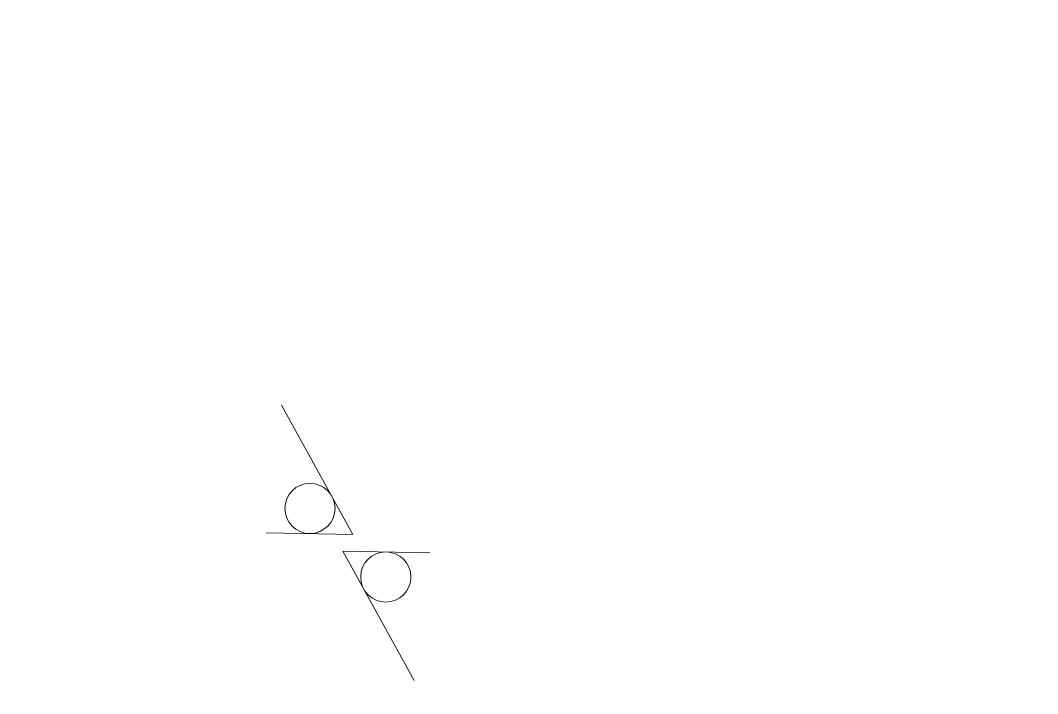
# Model space of a CAD drawing. Header units: millimetres. Extents: x 0 to 210, y 0 to 297.
# Drawn here: x 105 to 172.6, y 252.2 to 297 of the extents above; entities that cross this region are included whole.
import ezdxf

# ---------------------------------------------------------------- set-up
doc = ezdxf.new("R2010")
doc.units = ezdxf.units.MM
doc.linetypes.add('K5LT_THIN', pattern=[0])

# ---------------------------------------------------------------- blocks, each defined once
blk = doc.blocks.new('U1202')
at = {"color": 7, "linetype": 'K5LT_THIN', "lineweight": 18}
for p, q in [((127.136, 262.833), (122.385, 271.425)), ((121.363, 262.94), (127.136, 262.833))]:
    blk.add_line(p, q, dxfattribs=at)
blk.add_arc((124.28, 264.553), 1.667, 0, 359.99999, dxfattribs=at)
blk = doc.blocks.new('U1203')
at = {"color": 7, "linetype": 'K5LT_THIN', "lineweight": 18}
for p, q in [((132.236, 261.61), (126.463, 261.716)), ((126.463, 261.716), (131.214, 253.125))]:
    blk.add_line(p, q, dxfattribs=at)
blk.add_arc((129.318, 259.997), 1.667, 0, 359.99999, dxfattribs=at)

msp = doc.modelspace()

# ---------------------------------------------------------------- block references
for name in ['U1202', 'U1203']:
    msp.add_blockref(name, (0, 0))

doc.saveas('drawing.dxf')
